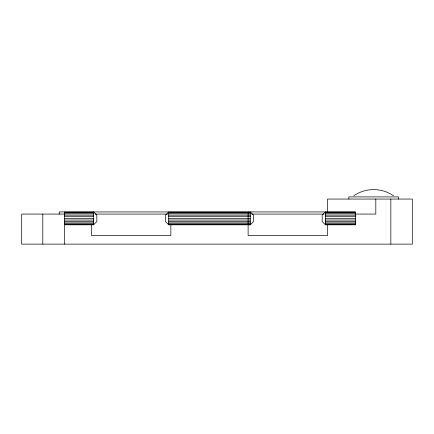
<?xml version="1.0" encoding="UTF-8"?>
<svg xmlns="http://www.w3.org/2000/svg" width="434" height="434" viewBox="0 0 434 434"><rect width="100%" height="100%" fill="white"/><g stroke="black" fill="none" stroke-linecap="round" stroke-linejoin="round"><path stroke-width="0.65" d="M93.598 224.807L96.815 221.59L96.815 215.15L93.598 211.933L93.598 224.807L64.623 224.807M250.266 224.807L253.483 221.59L253.483 215.15L250.266 211.933L250.266 224.807L168.712 224.807L165.49 221.59L165.49 215.15L168.712 211.933L168.712 224.807M353.791 195.81C365.423 187.548 381.915 187.548 393.546 195.81M64.623 212.15L93.598 212.15M168.712 212.15L250.266 212.15M325.381 212.15L355.424 212.15M64.623 212.796L93.598 212.796M168.712 212.796L250.266 212.796M325.381 212.796L355.424 212.796M64.623 213.816L93.598 213.816M168.712 213.816L250.266 213.816M325.381 213.816L355.424 213.816M64.916 214.076L21.7 214.076L21.7 244.125L412.3 244.125L412.3 199.054L327.529 199.054L327.529 212.118M95.062 214.076L167.584 214.076M251.622 214.076L324.16 214.076M355.023 214.076L375.817 214.076L375.817 199.054M64.623 215.15L93.598 215.15M168.712 215.15L250.266 215.15M325.381 215.15L355.424 215.15M64.623 216.702L93.598 216.702M168.712 216.702L250.266 216.702M325.381 216.702L355.424 216.702M64.623 218.373L93.598 218.373M168.712 218.373L250.266 218.373M325.381 218.373L355.424 218.373M64.623 220.038L93.598 220.038M168.712 220.038L250.266 220.038M325.381 220.038L355.424 220.038M64.623 221.59L93.598 221.59M168.712 221.59L250.266 221.59M325.381 221.59L355.424 221.59M64.623 222.924L93.598 222.924M168.712 222.924L250.266 222.924M325.381 222.924L355.424 222.924M64.623 223.944L93.598 223.944M168.712 223.944L250.266 223.944M325.381 223.944L355.424 223.944M64.623 224.59L93.598 224.59M168.712 224.59L250.266 224.59M325.381 224.59L355.424 224.59M325.381 224.807L325.381 211.933L322.164 215.15L322.164 221.59L325.381 224.807L355.424 224.807L355.424 211.933L59.257 211.933L59.257 214.076M398.461 199.054L398.461 196.911L348.876 196.911L348.876 199.054M390.839 199.054L390.839 244.125M327.529 224.59L327.529 235.537L248.118 235.537L248.118 211.933M170.86 224.59L170.86 235.537L91.449 235.537L91.449 224.59M64.623 211.933L64.623 244.125M42.803 214.076L42.803 244.125"/></g></svg>
